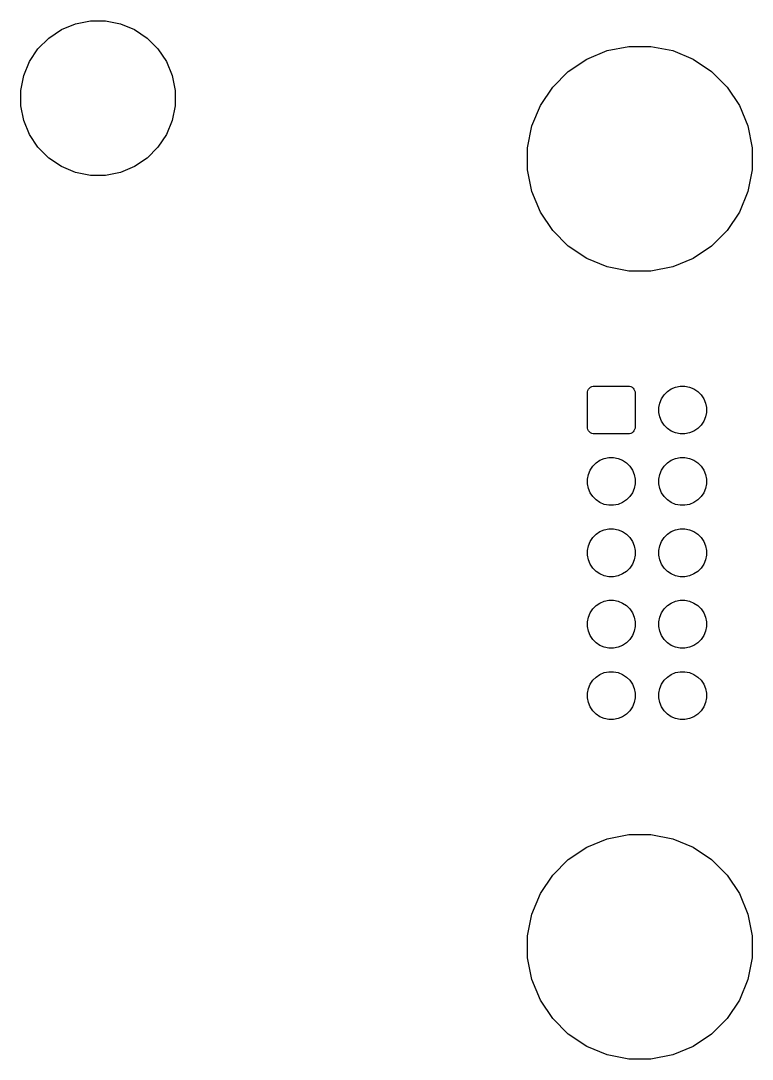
# Model space of a CAD drawing. Extents: x 52 to 127, y -189 to -26.
# Drawn here: x 100.95 to 127, y -104 to -67.05 of the extents above; entities that cross this region are included whole.
import ezdxf

# ---------------------------------------------------------------- set-up
doc = ezdxf.new("R2010")
doc.units = 0
doc.layers.add('BLACK', color=7, linetype='CONTINUOUS')

msp = doc.modelspace()

# ---------------------------------------------------------------- linework, layer by layer
at = {"layer": 'BLACK', "linetype": 'CONTINUOUS'}
for p, q in [((102.397, -67.363), (102.898, -67.1557)), ((102.898, -67.1557), (103.429, -67.05)), ((103.429, -67.05), (103.971, -67.05)), ((103.971, -67.05), (104.502, -67.1557)), ((104.502, -67.1557), (105.003, -67.363)), ((101.947, -67.6639), (102.397, -67.363)), ((105.003, -67.363), (105.453, -67.6639)), ((101.564, -68.047), (101.947, -67.6639)), ((105.453, -67.6639), (105.836, -68.047)), ((121.833, -68.1137), (122.606, -67.96)), ((122.606, -67.96), (123.394, -67.96)), ((123.394, -67.96), (124.167, -68.1137)), ((101.263, -68.4974), (101.564, -68.047)), ((105.836, -68.047), (106.137, -68.4974)), ((121.105, -68.4152), (121.833, -68.1137)), ((124.167, -68.1137), (124.895, -68.4152)), ((101.056, -68.9979), (101.263, -68.4974)), ((106.137, -68.4974), (106.344, -68.9979)), ((120.45, -68.853), (121.105, -68.4152)), ((124.895, -68.4152), (125.55, -68.853)), ((100.95, -69.5291), (101.056, -68.9979)), ((106.344, -68.9979), (106.45, -69.5291)), ((119.893, -69.4101), (120.45, -68.853)), ((125.55, -68.853), (126.107, -69.4101)), ((119.455, -70.0653), (119.893, -69.4101)), ((126.107, -69.4101), (126.545, -70.0653)), ((100.95, -70.0709), (100.95, -69.5291)), ((106.45, -69.5291), (106.45, -70.0709)), ((101.056, -70.6021), (100.95, -70.0709)), ((106.45, -70.0709), (106.344, -70.6021)), ((119.154, -70.7932), (119.455, -70.0653)), ((126.545, -70.0653), (126.846, -70.7932)), ((101.263, -71.1026), (101.056, -70.6021)), ((106.344, -70.6021), (106.137, -71.1026)), ((119, -71.566), (119.154, -70.7932)), ((126.846, -70.7932), (127, -71.566)), ((101.564, -71.553), (101.263, -71.1026)), ((106.137, -71.1026), (105.836, -71.553)), ((101.947, -71.9361), (101.564, -71.553)), ((105.836, -71.553), (105.453, -71.9361)), ((119, -72.354), (119, -71.566)), ((127, -71.566), (127, -72.354)), ((102.397, -72.237), (101.947, -71.9361)), ((105.453, -71.9361), (105.003, -72.237)), ((102.898, -72.4443), (102.397, -72.237)), ((105.003, -72.237), (104.502, -72.4443)), ((119.154, -73.1268), (119, -72.354)), ((127, -72.354), (126.846, -73.1268)), ((103.429, -72.55), (102.898, -72.4443)), ((103.971, -72.55), (103.429, -72.55)), ((104.502, -72.4443), (103.971, -72.55)), ((119.455, -73.8547), (119.154, -73.1268)), ((126.846, -73.1268), (126.545, -73.8547)), ((119.893, -74.5099), (119.455, -73.8547)), ((126.545, -73.8547), (126.107, -74.5099)), ((120.45, -75.067), (119.893, -74.5099)), ((126.107, -74.5099), (125.55, -75.067)), ((121.105, -75.5048), (120.45, -75.067)), ((125.55, -75.067), (124.895, -75.5048)), ((121.833, -75.8063), (121.105, -75.5048)), ((124.895, -75.5048), (124.167, -75.8063)), ((122.606, -75.96), (121.833, -75.8063)), ((123.394, -75.96), (122.606, -75.96)), ((124.167, -75.8063), (123.394, -75.96)), ((121.149, -80.2043), (121.172, -80.1611)), ((121.172, -80.1611), (121.203, -80.1232)), ((121.203, -80.1232), (121.241, -80.0921)), ((121.241, -80.0921), (121.284, -80.069)), ((121.284, -80.069), (121.331, -80.0548)), ((121.331, -80.0548), (121.38, -80.05)), ((121.38, -80.05), (122.58, -80.05)), ((122.58, -80.05), (122.629, -80.0548)), ((122.629, -80.0548), (122.676, -80.069)), ((122.676, -80.069), (122.719, -80.0921)), ((122.719, -80.0921), (122.757, -80.1232)), ((122.757, -80.1232), (122.788, -80.1611)), ((122.788, -80.1611), (122.811, -80.2043)), ((123.978, -80.2398), (124.117, -80.1467)), ((124.117, -80.1467), (124.272, -80.0827)), ((124.272, -80.0827), (124.436, -80.05)), ((124.436, -80.05), (124.604, -80.05)), ((124.604, -80.05), (124.768, -80.0827)), ((124.768, -80.0827), (124.923, -80.1467)), ((124.923, -80.1467), (125.062, -80.2398)), ((121.13, -80.3), (121.135, -80.2512)), ((121.13, -81.5), (121.13, -80.3)), ((121.135, -80.2512), (121.149, -80.2043)), ((122.811, -80.2043), (122.825, -80.2512)), ((122.825, -80.2512), (122.83, -80.3)), ((122.83, -80.3), (122.83, -81.5)), ((123.703, -80.6521), (123.767, -80.4974)), ((123.767, -80.4974), (123.86, -80.3582)), ((123.86, -80.3582), (123.978, -80.2398)), ((125.062, -80.2398), (125.18, -80.3582)), ((125.18, -80.3582), (125.273, -80.4974)), ((125.273, -80.4974), (125.337, -80.6521)), ((123.67, -80.8163), (123.703, -80.6521)), ((123.67, -80.9837), (123.67, -80.8163)), ((125.337, -80.6521), (125.37, -80.8163)), ((125.37, -80.8163), (125.37, -80.9837)), ((123.703, -81.1479), (123.67, -80.9837)), ((123.767, -81.3026), (123.703, -81.1479)), ((125.337, -81.1479), (125.273, -81.3026)), ((125.37, -80.9837), (125.337, -81.1479)), ((121.135, -81.5488), (121.13, -81.5)), ((121.149, -81.5957), (121.135, -81.5488)), ((121.172, -81.6389), (121.149, -81.5957)), ((121.203, -81.6768), (121.172, -81.6389)), ((122.788, -81.6389), (122.757, -81.6768)), ((122.811, -81.5957), (122.788, -81.6389)), ((122.825, -81.5488), (122.811, -81.5957)), ((122.83, -81.5), (122.825, -81.5488)), ((123.86, -81.4418), (123.767, -81.3026)), ((123.978, -81.5602), (123.86, -81.4418)), ((124.117, -81.6533), (123.978, -81.5602)), ((124.272, -81.7173), (124.117, -81.6533)), ((124.923, -81.6533), (124.768, -81.7173)), ((125.062, -81.5602), (124.923, -81.6533)), ((125.18, -81.4418), (125.062, -81.5602)), ((125.273, -81.3026), (125.18, -81.4418)), ((121.241, -81.7079), (121.203, -81.6768)), ((121.284, -81.731), (121.241, -81.7079)), ((121.331, -81.7452), (121.284, -81.731)), ((121.38, -81.75), (121.331, -81.7452)), ((122.58, -81.75), (121.38, -81.75)), ((122.629, -81.7452), (122.58, -81.75)), ((122.676, -81.731), (122.629, -81.7452)), ((122.719, -81.7079), (122.676, -81.731)), ((122.757, -81.6768), (122.719, -81.7079)), ((124.436, -81.75), (124.272, -81.7173)), ((124.604, -81.75), (124.436, -81.75)), ((124.768, -81.7173), (124.604, -81.75)), ((121.438, -82.7798), (121.577, -82.6867)), ((121.577, -82.6867), (121.732, -82.6227)), ((121.732, -82.6227), (121.896, -82.59)), ((121.896, -82.59), (122.064, -82.59)), ((122.064, -82.59), (122.228, -82.6227)), ((122.228, -82.6227), (122.383, -82.6867)), ((122.383, -82.6867), (122.522, -82.7798)), ((123.978, -82.7798), (124.117, -82.6867)), ((124.117, -82.6867), (124.272, -82.6227)), ((124.272, -82.6227), (124.436, -82.59)), ((124.436, -82.59), (124.604, -82.59)), ((124.604, -82.59), (124.768, -82.6227)), ((124.768, -82.6227), (124.923, -82.6867)), ((124.923, -82.6867), (125.062, -82.7798)), ((121.163, -83.1921), (121.227, -83.0374)), ((121.227, -83.0374), (121.32, -82.8982)), ((121.32, -82.8982), (121.438, -82.7798)), ((122.522, -82.7798), (122.64, -82.8982)), ((122.64, -82.8982), (122.733, -83.0374)), ((122.733, -83.0374), (122.797, -83.1921)), ((123.703, -83.1921), (123.767, -83.0374)), ((123.767, -83.0374), (123.86, -82.8982)), ((123.86, -82.8982), (123.978, -82.7798)), ((125.062, -82.7798), (125.18, -82.8982)), ((125.18, -82.8982), (125.273, -83.0374)), ((125.273, -83.0374), (125.337, -83.1921)), ((121.13, -83.3563), (121.163, -83.1921)), ((121.13, -83.5237), (121.13, -83.3563)), ((122.797, -83.1921), (122.83, -83.3563)), ((122.83, -83.3563), (122.83, -83.5237)), ((123.67, -83.3563), (123.703, -83.1921)), ((123.67, -83.5237), (123.67, -83.3563)), ((125.337, -83.1921), (125.37, -83.3563)), ((125.37, -83.3563), (125.37, -83.5237)), ((121.163, -83.6879), (121.13, -83.5237)), ((121.227, -83.8426), (121.163, -83.6879)), ((121.32, -83.9818), (121.227, -83.8426)), ((122.733, -83.8426), (122.64, -83.9818)), ((122.797, -83.6879), (122.733, -83.8426)), ((122.83, -83.5237), (122.797, -83.6879)), ((123.703, -83.6879), (123.67, -83.5237)), ((123.767, -83.8426), (123.703, -83.6879)), ((123.86, -83.9818), (123.767, -83.8426)), ((125.273, -83.8426), (125.18, -83.9818)), ((125.337, -83.6879), (125.273, -83.8426)), ((125.37, -83.5237), (125.337, -83.6879)), ((121.438, -84.1002), (121.32, -83.9818)), ((121.577, -84.1933), (121.438, -84.1002)), ((121.732, -84.2573), (121.577, -84.1933)), ((122.383, -84.1933), (122.228, -84.2573)), ((122.522, -84.1002), (122.383, -84.1933)), ((122.64, -83.9818), (122.522, -84.1002)), ((123.978, -84.1002), (123.86, -83.9818)), ((124.117, -84.1933), (123.978, -84.1002)), ((124.272, -84.2573), (124.117, -84.1933)), ((124.923, -84.1933), (124.768, -84.2573)), ((125.062, -84.1002), (124.923, -84.1933)), ((125.18, -83.9818), (125.062, -84.1002)), ((121.896, -84.29), (121.732, -84.2573)), ((122.064, -84.29), (121.896, -84.29)), ((122.228, -84.2573), (122.064, -84.29)), ((124.436, -84.29), (124.272, -84.2573)), ((124.604, -84.29), (124.436, -84.29)), ((124.768, -84.2573), (124.604, -84.29)), ((121.32, -85.4382), (121.438, -85.3198)), ((121.438, -85.3198), (121.577, -85.2267)), ((121.577, -85.2267), (121.732, -85.1627)), ((121.732, -85.1627), (121.896, -85.13)), ((121.896, -85.13), (122.064, -85.13)), ((122.064, -85.13), (122.228, -85.1627)), ((122.228, -85.1627), (122.383, -85.2267)), ((122.383, -85.2267), (122.522, -85.3198)), ((122.522, -85.3198), (122.64, -85.4382)), ((123.86, -85.4382), (123.978, -85.3198)), ((123.978, -85.3198), (124.117, -85.2267)), ((124.117, -85.2267), (124.272, -85.1627)), ((124.272, -85.1627), (124.436, -85.13)), ((124.436, -85.13), (124.604, -85.13)), ((124.604, -85.13), (124.768, -85.1627)), ((124.768, -85.1627), (124.923, -85.2267)), ((124.923, -85.2267), (125.062, -85.3198)), ((125.062, -85.3198), (125.18, -85.4382)), ((121.163, -85.7321), (121.227, -85.5774)), ((121.227, -85.5774), (121.32, -85.4382)), ((122.64, -85.4382), (122.733, -85.5774)), ((122.733, -85.5774), (122.797, -85.7321)), ((123.703, -85.7321), (123.767, -85.5774)), ((123.767, -85.5774), (123.86, -85.4382)), ((125.18, -85.4382), (125.273, -85.5774)), ((125.273, -85.5774), (125.337, -85.7321)), ((121.13, -85.8963), (121.163, -85.7321)), ((121.13, -86.0637), (121.13, -85.8963)), ((121.163, -86.2279), (121.13, -86.0637)), ((122.797, -85.7321), (122.83, -85.8963)), ((122.83, -86.0637), (122.797, -86.2279)), ((122.83, -85.8963), (122.83, -86.0637)), ((123.67, -85.8963), (123.703, -85.7321)), ((123.67, -86.0637), (123.67, -85.8963)), ((123.703, -86.2279), (123.67, -86.0637)), ((125.337, -85.7321), (125.37, -85.8963)), ((125.37, -86.0637), (125.337, -86.2279)), ((125.37, -85.8963), (125.37, -86.0637)), ((121.227, -86.3826), (121.163, -86.2279)), ((121.32, -86.5218), (121.227, -86.3826)), ((122.733, -86.3826), (122.64, -86.5218)), ((122.797, -86.2279), (122.733, -86.3826)), ((123.767, -86.3826), (123.703, -86.2279)), ((123.86, -86.5218), (123.767, -86.3826)), ((125.273, -86.3826), (125.18, -86.5218)), ((125.337, -86.2279), (125.273, -86.3826)), ((121.438, -86.6402), (121.32, -86.5218)), ((121.577, -86.7333), (121.438, -86.6402)), ((121.732, -86.7973), (121.577, -86.7333)), ((121.896, -86.83), (121.732, -86.7973)), ((122.064, -86.83), (121.896, -86.83)), ((122.228, -86.7973), (122.064, -86.83)), ((122.383, -86.7333), (122.228, -86.7973)), ((122.522, -86.6402), (122.383, -86.7333)), ((122.64, -86.5218), (122.522, -86.6402)), ((123.978, -86.6402), (123.86, -86.5218)), ((124.117, -86.7333), (123.978, -86.6402)), ((124.272, -86.7973), (124.117, -86.7333)), ((124.436, -86.83), (124.272, -86.7973)), ((124.604, -86.83), (124.436, -86.83)), ((124.768, -86.7973), (124.604, -86.83)), ((124.923, -86.7333), (124.768, -86.7973)), ((125.062, -86.6402), (124.923, -86.7333)), ((125.18, -86.5218), (125.062, -86.6402)), ((121.32, -87.9782), (121.438, -87.8598)), ((121.438, -87.8598), (121.577, -87.7667)), ((121.577, -87.7667), (121.732, -87.7027)), ((121.732, -87.7027), (121.896, -87.67)), ((121.896, -87.67), (122.064, -87.67)), ((122.064, -87.67), (122.228, -87.7027)), ((122.228, -87.7027), (122.383, -87.7667)), ((122.383, -87.7667), (122.522, -87.8598)), ((122.522, -87.8598), (122.64, -87.9782)), ((123.86, -87.9782), (123.978, -87.8598)), ((123.978, -87.8598), (124.117, -87.7667)), ((124.117, -87.7667), (124.272, -87.7027)), ((124.272, -87.7027), (124.436, -87.67)), ((124.436, -87.67), (124.604, -87.67)), ((124.604, -87.67), (124.768, -87.7027)), ((124.768, -87.7027), (124.923, -87.7667)), ((124.923, -87.7667), (125.062, -87.8598)), ((125.062, -87.8598), (125.18, -87.9782)), ((121.13, -88.4363), (121.163, -88.2721)), ((121.163, -88.2721), (121.227, -88.1174)), ((121.227, -88.1174), (121.32, -87.9782)), ((122.64, -87.9782), (122.733, -88.1174)), ((122.733, -88.1174), (122.797, -88.2721)), ((122.797, -88.2721), (122.83, -88.4363)), ((123.67, -88.4363), (123.703, -88.2721)), ((123.703, -88.2721), (123.767, -88.1174)), ((123.767, -88.1174), (123.86, -87.9782)), ((125.18, -87.9782), (125.273, -88.1174)), ((125.273, -88.1174), (125.337, -88.2721)), ((125.337, -88.2721), (125.37, -88.4363)), ((121.13, -88.6037), (121.13, -88.4363)), ((121.163, -88.7679), (121.13, -88.6037)), ((122.83, -88.6037), (122.797, -88.7679)), ((122.83, -88.4363), (122.83, -88.6037)), ((123.67, -88.6037), (123.67, -88.4363)), ((123.703, -88.7679), (123.67, -88.6037)), ((125.37, -88.6037), (125.337, -88.7679)), ((125.37, -88.4363), (125.37, -88.6037)), ((121.227, -88.9226), (121.163, -88.7679)), ((121.32, -89.0618), (121.227, -88.9226)), ((122.733, -88.9226), (122.64, -89.0618)), ((122.797, -88.7679), (122.733, -88.9226)), ((123.767, -88.9226), (123.703, -88.7679)), ((123.86, -89.0618), (123.767, -88.9226)), ((125.273, -88.9226), (125.18, -89.0618)), ((125.337, -88.7679), (125.273, -88.9226)), ((121.438, -89.1802), (121.32, -89.0618)), ((121.577, -89.2733), (121.438, -89.1802)), ((121.732, -89.3373), (121.577, -89.2733)), ((121.896, -89.37), (121.732, -89.3373)), ((122.064, -89.37), (121.896, -89.37)), ((122.228, -89.3373), (122.064, -89.37)), ((122.383, -89.2733), (122.228, -89.3373)), ((122.522, -89.1802), (122.383, -89.2733)), ((122.64, -89.0618), (122.522, -89.1802)), ((123.978, -89.1802), (123.86, -89.0618)), ((124.117, -89.2733), (123.978, -89.1802)), ((124.272, -89.3373), (124.117, -89.2733)), ((124.436, -89.37), (124.272, -89.3373)), ((124.604, -89.37), (124.436, -89.37)), ((124.768, -89.3373), (124.604, -89.37)), ((124.923, -89.2733), (124.768, -89.3373)), ((125.062, -89.1802), (124.923, -89.2733)), ((125.18, -89.0618), (125.062, -89.1802)), ((121.227, -90.6574), (121.32, -90.5182)), ((121.32, -90.5182), (121.438, -90.3998)), ((121.438, -90.3998), (121.577, -90.3067)), ((121.577, -90.3067), (121.732, -90.2427)), ((121.732, -90.2427), (121.896, -90.21)), ((121.896, -90.21), (122.064, -90.21)), ((122.064, -90.21), (122.228, -90.2427)), ((122.228, -90.2427), (122.383, -90.3067)), ((122.383, -90.3067), (122.522, -90.3998)), ((122.522, -90.3998), (122.64, -90.5182)), ((122.64, -90.5182), (122.733, -90.6574)), ((123.767, -90.6574), (123.86, -90.5182)), ((123.86, -90.5182), (123.978, -90.3998)), ((123.978, -90.3998), (124.117, -90.3067)), ((124.117, -90.3067), (124.272, -90.2427)), ((124.272, -90.2427), (124.436, -90.21)), ((124.436, -90.21), (124.604, -90.21)), ((124.604, -90.21), (124.768, -90.2427)), ((124.768, -90.2427), (124.923, -90.3067)), ((124.923, -90.3067), (125.062, -90.3998)), ((125.062, -90.3998), (125.18, -90.5182)), ((125.18, -90.5182), (125.273, -90.6574)), ((121.13, -90.9763), (121.163, -90.8121)), ((121.163, -90.8121), (121.227, -90.6574)), ((122.733, -90.6574), (122.797, -90.8121)), ((122.797, -90.8121), (122.83, -90.9763)), ((123.67, -90.9763), (123.703, -90.8121)), ((123.703, -90.8121), (123.767, -90.6574)), ((125.273, -90.6574), (125.337, -90.8121)), ((125.337, -90.8121), (125.37, -90.9763)), ((121.13, -91.1437), (121.13, -90.9763)), ((121.163, -91.3079), (121.13, -91.1437)), ((122.83, -91.1437), (122.797, -91.3079)), ((122.83, -90.9763), (122.83, -91.1437)), ((123.67, -91.1437), (123.67, -90.9763)), ((123.703, -91.3079), (123.67, -91.1437)), ((125.37, -91.1437), (125.337, -91.3079)), ((125.37, -90.9763), (125.37, -91.1437)), ((121.227, -91.4626), (121.163, -91.3079)), ((121.32, -91.6018), (121.227, -91.4626)), ((121.438, -91.7202), (121.32, -91.6018)), ((122.64, -91.6018), (122.522, -91.7202)), ((122.733, -91.4626), (122.64, -91.6018)), ((122.797, -91.3079), (122.733, -91.4626)), ((123.767, -91.4626), (123.703, -91.3079)), ((123.86, -91.6018), (123.767, -91.4626)), ((123.978, -91.7202), (123.86, -91.6018)), ((125.18, -91.6018), (125.062, -91.7202)), ((125.273, -91.4626), (125.18, -91.6018)), ((125.337, -91.3079), (125.273, -91.4626)), ((121.577, -91.8133), (121.438, -91.7202)), ((121.732, -91.8773), (121.577, -91.8133)), ((121.896, -91.91), (121.732, -91.8773)), ((122.064, -91.91), (121.896, -91.91)), ((122.228, -91.8773), (122.064, -91.91)), ((122.383, -91.8133), (122.228, -91.8773)), ((122.522, -91.7202), (122.383, -91.8133)), ((124.117, -91.8133), (123.978, -91.7202)), ((124.272, -91.8773), (124.117, -91.8133)), ((124.436, -91.91), (124.272, -91.8773)), ((124.604, -91.91), (124.436, -91.91)), ((124.768, -91.8773), (124.604, -91.91)), ((124.923, -91.8133), (124.768, -91.8773)), ((125.062, -91.7202), (124.923, -91.8133)), ((121.833, -96.1537), (122.606, -96)), ((122.606, -96), (123.394, -96)), ((123.394, -96), (124.167, -96.1537)), ((121.105, -96.4552), (121.833, -96.1537)), ((124.167, -96.1537), (124.895, -96.4552)), ((120.45, -96.893), (121.105, -96.4552)), ((124.895, -96.4552), (125.55, -96.893)), ((119.893, -97.4501), (120.45, -96.893)), ((125.55, -96.893), (126.107, -97.4501)), ((119.455, -98.1053), (119.893, -97.4501)), ((126.107, -97.4501), (126.545, -98.1053)), ((119.154, -98.8332), (119.455, -98.1053)), ((126.545, -98.1053), (126.846, -98.8332)), ((119, -99.606), (119.154, -98.8332)), ((126.846, -98.8332), (127, -99.606)), ((119, -100.394), (119, -99.606)), ((127, -99.606), (127, -100.394)), ((119.154, -101.167), (119, -100.394)), ((127, -100.394), (126.846, -101.167)), ((119.455, -101.895), (119.154, -101.167)), ((126.846, -101.167), (126.545, -101.895)), ((119.893, -102.55), (119.455, -101.895)), ((126.545, -101.895), (126.107, -102.55)), ((120.45, -103.107), (119.893, -102.55)), ((126.107, -102.55), (125.55, -103.107)), ((121.105, -103.545), (120.45, -103.107)), ((125.55, -103.107), (124.895, -103.545)), ((121.833, -103.846), (121.105, -103.545)), ((124.895, -103.545), (124.167, -103.846)), ((122.606, -104), (121.833, -103.846)), ((123.394, -104), (122.606, -104)), ((124.167, -103.846), (123.394, -104))]:
    msp.add_line(p, q, dxfattribs=at)

doc.saveas('drawing.dxf')
